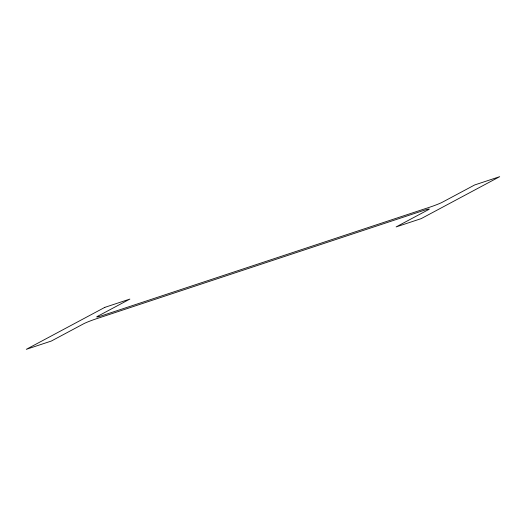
<?xml version="1.0" encoding="UTF-8"?>
<svg xmlns="http://www.w3.org/2000/svg" width="526" height="526" viewBox="0 0 526 526"><rect width="100%" height="100%" fill="white"/><g stroke="black" fill="none" stroke-linecap="round" stroke-linejoin="round"><path stroke-width="0.79" d="M104.819 307.368L26.3 349.33L51.344 341.039L83.719 323.74A10.099 0.671 -20.1 0 1 96.225 318.822L423.667 210.446A10.099 0.671 -20.1 0 1 428.512 209.618L396.137 226.916L421.181 218.632L499.7 176.67L474.656 184.961L442.281 202.26A10.099 0.671 -20.1 0 1 429.775 207.178L102.333 315.554A10.099 0.671 -20.1 0 1 97.488 316.382L129.863 299.084L104.819 307.368"/></g></svg>
